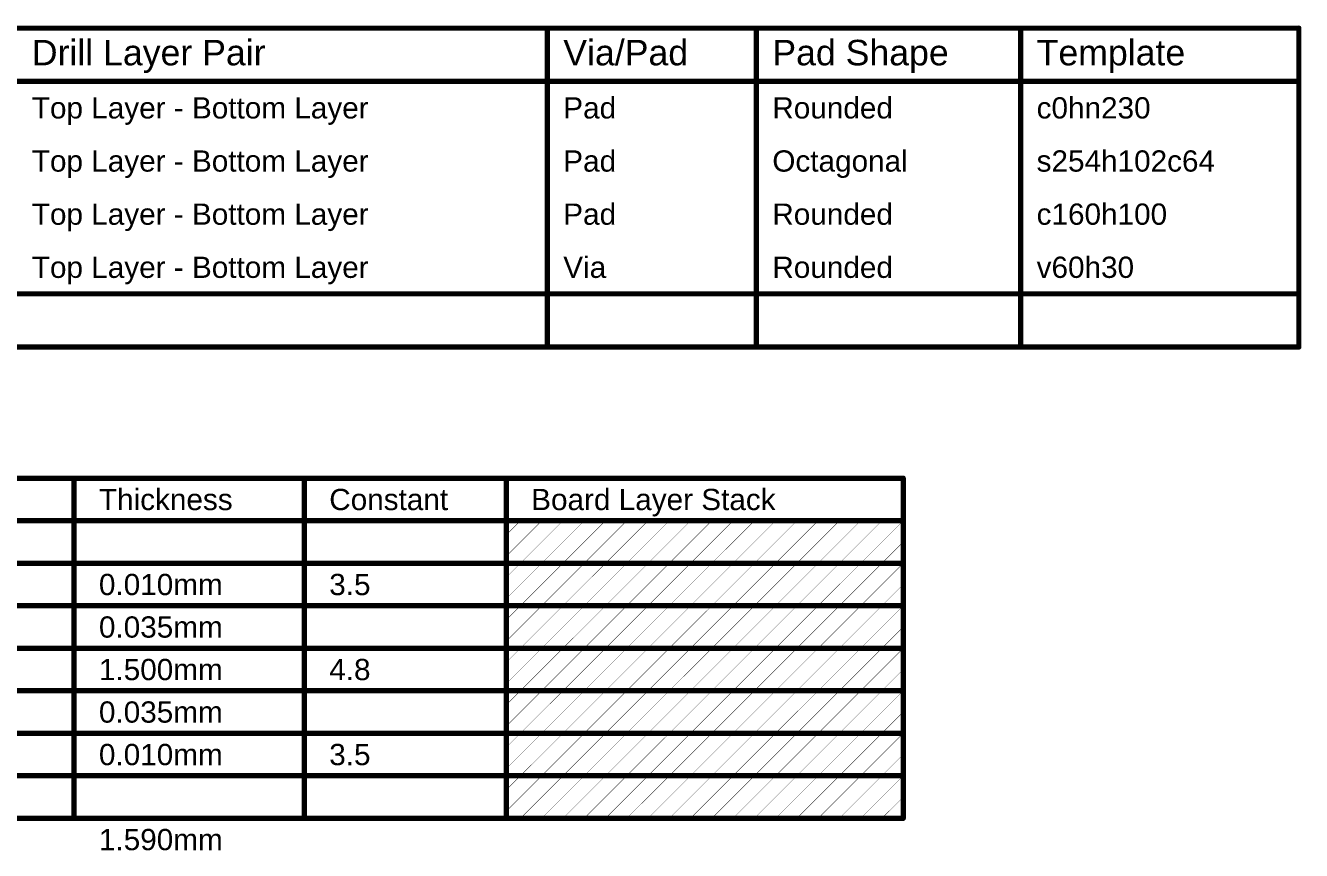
# Model space of a CAD drawing. Header units: inches. Extents: x -3 to 177, y -3 to 61.
# Drawn here: x 85.6 to 177, y 2.1 to 61.3 of the extents above; entities that cross this region are included whole.
import ezdxf

# ---------------------------------------------------------------- set-up
doc = ezdxf.new("R2010")
doc.units = ezdxf.units.IN
doc.layers.add('Drill Drawing', color=1, linetype='Continuous')
doc.layers.add('Fabrication', color=76, linetype='Continuous')
doc.styles.add('Arial', font='', dxfattribs={"height": 0.2})
doc.styles.get('Arial').set_extended_font_data('Arial')

msp = doc.modelspace()

# ---------------------------------------------------------------- linework, layer by layer
at = {"layer": 'Drill Drawing', "const_width": 0.381}
for points in [[(-2.223, 61.071), (176.85, 61.071)], [(122.99, 38.211), (122.99, 61.071)], [(137.973, 38.211), (137.973, 61.071)], [(156.916, 38.211), (156.916, 61.071)], [(176.85, 38.211), (176.85, 61.071)], [(-2.223, 57.261), (176.85, 57.261)], [(-2.223, 42.021), (176.85, 42.021)], [(-2.223, 38.211), (176.85, 38.211)]]:
    msp.add_lwpolyline(points, dxfattribs=at)
at = {"layer": 'Drill Drawing', "const_width": 0.191}
for points in [[(122.895, 61.071, 1), (123.086, 61.071, 1)], [(137.877, 61.071, 1), (138.068, 61.071, 1)], [(156.821, 61.071, 1), (157.011, 61.071, 1)], [(176.754, 61.071, 1), (176.945, 61.071, 1)], [(176.754, 61.071, 1), (176.945, 61.071, 1)], [(176.754, 57.261, 1), (176.945, 57.261, 1)], [(176.754, 42.021, 1), (176.945, 42.021, 1)], [(122.895, 38.211, 1), (123.086, 38.211, 1)], [(137.877, 38.211, 1), (138.068, 38.211, 1)], [(156.821, 38.211, 1), (157.011, 38.211, 1)], [(176.754, 38.211, 1), (176.945, 38.211, 1)], [(176.754, 38.211, 1), (176.945, 38.211, 1)]]:
    msp.add_lwpolyline(points, format="xyb", close=True, dxfattribs=at)
at = {"layer": 'Fabrication'}
for points, const_width in [([(33.211, 28.8), (148.496, 28.8)], 0.381), ([(89.076, 4.416), (89.076, 28.8)], 0.381), ([(105.582, 4.416), (105.582, 28.8)], 0.381), ([(120.056, 4.416), (120.056, 28.8)], 0.381), ([(148.496, 4.416), (148.496, 28.8)], 0.381), ([(33.211, 25.752), (148.496, 25.752)], 0.381), ([(120.056, 23.22), (122.588, 25.752)], 0.0254), ([(120.056, 24.744), (121.064, 25.752)], 0.0254), ([(121.064, 22.704), (124.112, 25.752)], 0.0254), ([(122.588, 22.704), (125.636, 25.752)], 0.0254), ([(124.112, 22.704), (127.16, 25.752)], 0.0254), ([(125.636, 22.704), (128.684, 25.752)], 0.0254), ([(127.16, 22.704), (130.208, 25.752)], 0.0254), ([(128.684, 22.704), (131.732, 25.752)], 0.0254), ([(130.208, 22.704), (133.256, 25.752)], 0.0254), ([(131.732, 22.704), (134.78, 25.752)], 0.0254), ([(133.256, 22.704), (136.304, 25.752)], 0.0254), ([(134.78, 22.704), (137.828, 25.752)], 0.0254), ([(136.304, 22.704), (139.352, 25.752)], 0.0254), ([(137.828, 22.704), (140.876, 25.752)], 0.0254), ([(139.352, 22.704), (142.4, 25.752)], 0.0254), ([(140.876, 22.704), (143.924, 25.752)], 0.0254), ([(142.4, 22.704), (145.448, 25.752)], 0.0254), ([(143.924, 22.704), (146.972, 25.752)], 0.0254), ([(145.448, 22.704), (148.496, 25.752)], 0.0254), ([(146.972, 22.704), (148.496, 24.228)], 0.0254), ([(67.238, 22.704), (89.076, 22.704)], 0.381), ([(89.076, 22.704), (105.582, 22.704)], 0.381), ([(105.582, 22.704), (120.056, 22.704)], 0.381), ([(120.056, 22.704), (148.496, 22.704)], 0.381), ([(120.056, 20.172), (122.588, 22.704)], 0.0254), ([(120.056, 21.696), (121.064, 22.704)], 0.0254), ([(121.064, 19.656), (124.112, 22.704)], 0.0254), ([(122.588, 19.656), (125.636, 22.704)], 0.0254), ([(124.112, 19.656), (127.16, 22.704)], 0.0254), ([(125.636, 19.656), (128.684, 22.704)], 0.0254), ([(127.16, 19.656), (130.208, 22.704)], 0.0254), ([(128.684, 19.656), (131.732, 22.704)], 0.0254), ([(130.208, 19.656), (133.256, 22.704)], 0.0254), ([(131.732, 19.656), (134.78, 22.704)], 0.0254), ([(133.256, 19.656), (136.304, 22.704)], 0.0254), ([(134.78, 19.656), (137.828, 22.704)], 0.0254), ([(136.304, 19.656), (139.352, 22.704)], 0.0254), ([(137.828, 19.656), (140.876, 22.704)], 0.0254), ([(139.352, 19.656), (142.4, 22.704)], 0.0254), ([(140.876, 19.656), (143.924, 22.704)], 0.0254), ([(142.4, 19.656), (145.448, 22.704)], 0.0254), ([(143.924, 19.656), (146.972, 22.704)], 0.0254), ([(145.448, 19.656), (148.496, 22.704)], 0.0254), ([(146.972, 19.656), (148.496, 21.18)], 0.0254), ([(67.238, 19.656), (89.076, 19.656)], 0.381), ([(89.076, 19.656), (105.582, 19.656)], 0.381), ([(105.582, 19.656), (120.056, 19.656)], 0.381), ([(120.056, 19.656), (148.496, 19.656)], 0.381), ([(120.056, 17.124), (122.588, 19.656)], 0.0254), ([(120.056, 18.648), (121.064, 19.656)], 0.0254), ([(121.064, 16.608), (124.112, 19.656)], 0.0254), ([(122.588, 16.608), (125.636, 19.656)], 0.0254), ([(124.112, 16.608), (127.16, 19.656)], 0.0254), ([(125.636, 16.608), (128.684, 19.656)], 0.0254), ([(127.16, 16.608), (130.208, 19.656)], 0.0254), ([(128.684, 16.608), (131.732, 19.656)], 0.0254), ([(130.208, 16.608), (133.256, 19.656)], 0.0254), ([(131.732, 16.608), (134.78, 19.656)], 0.0254), ([(133.256, 16.608), (136.304, 19.656)], 0.0254), ([(134.78, 16.608), (137.828, 19.656)], 0.0254), ([(136.304, 16.608), (139.352, 19.656)], 0.0254), ([(137.828, 16.608), (140.876, 19.656)], 0.0254), ([(139.352, 16.608), (142.4, 19.656)], 0.0254), ([(140.876, 16.608), (143.924, 19.656)], 0.0254), ([(142.4, 16.608), (145.448, 19.656)], 0.0254), ([(143.924, 16.608), (146.972, 19.656)], 0.0254), ([(145.448, 16.608), (148.496, 19.656)], 0.0254), ([(146.972, 16.608), (148.496, 18.132)], 0.0254), ([(67.238, 16.608), (89.076, 16.608)], 0.381), ([(89.076, 16.608), (105.582, 16.608)], 0.381), ([(105.582, 16.608), (120.056, 16.608)], 0.381), ([(120.056, 16.608), (148.496, 16.608)], 0.381), ([(120.056, 14.076), (122.588, 16.608)], 0.0254), ([(120.056, 15.6), (121.064, 16.608)], 0.0254), ([(121.064, 13.56), (124.112, 16.608)], 0.0254), ([(122.588, 13.56), (125.636, 16.608)], 0.0254), ([(124.112, 13.56), (127.16, 16.608)], 0.0254), ([(125.636, 13.56), (128.684, 16.608)], 0.0254), ([(127.16, 13.56), (130.208, 16.608)], 0.0254), ([(128.684, 13.56), (131.732, 16.608)], 0.0254), ([(130.208, 13.56), (133.256, 16.608)], 0.0254), ([(131.732, 13.56), (134.78, 16.608)], 0.0254), ([(133.256, 13.56), (136.304, 16.608)], 0.0254), ([(134.78, 13.56), (137.828, 16.608)], 0.0254), ([(136.304, 13.56), (139.352, 16.608)], 0.0254), ([(137.828, 13.56), (140.876, 16.608)], 0.0254), ([(139.352, 13.56), (142.4, 16.608)], 0.0254), ([(140.876, 13.56), (143.924, 16.608)], 0.0254), ([(142.4, 13.56), (145.448, 16.608)], 0.0254), ([(143.924, 13.56), (146.972, 16.608)], 0.0254), ([(145.448, 13.56), (148.496, 16.608)], 0.0254), ([(146.972, 13.56), (148.496, 15.084)], 0.0254), ([(67.238, 13.56), (89.076, 13.56)], 0.381), ([(89.076, 13.56), (105.582, 13.56)], 0.381), ([(105.582, 13.56), (120.056, 13.56)], 0.381), ([(120.056, 13.56), (148.496, 13.56)], 0.381), ([(120.056, 11.028), (122.588, 13.56)], 0.0254), ([(120.056, 12.552), (121.064, 13.56)], 0.0254), ([(121.064, 10.512), (124.112, 13.56)], 0.0254), ([(122.588, 10.512), (125.636, 13.56)], 0.0254), ([(124.112, 10.512), (127.16, 13.56)], 0.0254), ([(125.636, 10.512), (128.684, 13.56)], 0.0254), ([(127.16, 10.512), (130.208, 13.56)], 0.0254), ([(128.684, 10.512), (131.732, 13.56)], 0.0254), ([(130.208, 10.512), (133.256, 13.56)], 0.0254), ([(131.732, 10.512), (134.78, 13.56)], 0.0254), ([(133.256, 10.512), (136.304, 13.56)], 0.0254), ([(134.78, 10.512), (137.828, 13.56)], 0.0254), ([(136.304, 10.512), (139.352, 13.56)], 0.0254), ([(137.828, 10.512), (140.876, 13.56)], 0.0254), ([(139.352, 10.512), (142.4, 13.56)], 0.0254), ([(140.876, 10.512), (143.924, 13.56)], 0.0254), ([(142.4, 10.512), (145.448, 13.56)], 0.0254), ([(143.924, 10.512), (146.972, 13.56)], 0.0254), ([(145.448, 10.512), (148.496, 13.56)], 0.0254), ([(146.972, 10.512), (148.496, 12.036)], 0.0254), ([(67.238, 10.512), (89.076, 10.512)], 0.381), ([(89.076, 10.512), (105.582, 10.512)], 0.381), ([(105.582, 10.512), (120.056, 10.512)], 0.381), ([(120.056, 10.512), (148.496, 10.512)], 0.381), ([(120.056, 7.98), (122.588, 10.512)], 0.0254), ([(120.056, 9.504), (121.064, 10.512)], 0.0254), ([(121.064, 7.464), (124.112, 10.512)], 0.0254), ([(122.588, 7.464), (125.636, 10.512)], 0.0254), ([(124.112, 7.464), (127.16, 10.512)], 0.0254), ([(125.636, 7.464), (128.684, 10.512)], 0.0254), ([(127.16, 7.464), (130.208, 10.512)], 0.0254), ([(128.684, 7.464), (131.732, 10.512)], 0.0254), ([(130.208, 7.464), (133.256, 10.512)], 0.0254), ([(131.732, 7.464), (134.78, 10.512)], 0.0254), ([(133.256, 7.464), (136.304, 10.512)], 0.0254), ([(134.78, 7.464), (137.828, 10.512)], 0.0254), ([(136.304, 7.464), (139.352, 10.512)], 0.0254), ([(137.828, 7.464), (140.876, 10.512)], 0.0254), ([(139.352, 7.464), (142.4, 10.512)], 0.0254), ([(140.876, 7.464), (143.924, 10.512)], 0.0254), ([(142.4, 7.464), (145.448, 10.512)], 0.0254), ([(143.924, 7.464), (146.972, 10.512)], 0.0254), ([(145.448, 7.464), (148.496, 10.512)], 0.0254), ([(146.972, 7.464), (148.496, 8.988)], 0.0254), ([(67.238, 7.464), (89.076, 7.464)], 0.381), ([(89.076, 7.464), (105.582, 7.464)], 0.381), ([(105.582, 7.464), (120.056, 7.464)], 0.381), ([(120.056, 7.464), (148.496, 7.464)], 0.381), ([(120.056, 4.932), (122.588, 7.464)], 0.0254), ([(120.056, 6.456), (121.064, 7.464)], 0.0254), ([(121.064, 4.416), (124.112, 7.464)], 0.0254), ([(122.588, 4.416), (125.636, 7.464)], 0.0254), ([(124.112, 4.416), (127.16, 7.464)], 0.0254), ([(125.636, 4.416), (128.684, 7.464)], 0.0254), ([(127.16, 4.416), (130.208, 7.464)], 0.0254), ([(128.684, 4.416), (131.732, 7.464)], 0.0254), ([(130.208, 4.416), (133.256, 7.464)], 0.0254), ([(131.732, 4.416), (134.78, 7.464)], 0.0254), ([(133.256, 4.416), (136.304, 7.464)], 0.0254), ([(134.78, 4.416), (137.828, 7.464)], 0.0254), ([(136.304, 4.416), (139.352, 7.464)], 0.0254), ([(137.828, 4.416), (140.876, 7.464)], 0.0254), ([(139.352, 4.416), (142.4, 7.464)], 0.0254), ([(140.876, 4.416), (143.924, 7.464)], 0.0254), ([(142.4, 4.416), (145.448, 7.464)], 0.0254), ([(143.924, 4.416), (146.972, 7.464)], 0.0254), ([(145.448, 4.416), (148.496, 7.464)], 0.0254), ([(146.972, 4.416), (148.496, 5.94)], 0.0254), ([(67.238, 4.416), (89.076, 4.416)], 0.381), ([(89.076, 4.416), (105.582, 4.416)], 0.381), ([(105.582, 4.416), (120.056, 4.416)], 0.381), ([(120.056, 4.416), (148.496, 4.416)], 0.381)]:
    msp.add_lwpolyline(points, dxfattribs=dict(at, const_width=const_width))
for points, const_width in [([(88.981, 28.8, 1), (89.171, 28.8, 1)], 0.191), ([(105.486, 28.8, 1), (105.677, 28.8, 1)], 0.191), ([(119.961, 28.8, 1), (120.151, 28.8, 1)], 0.191), ([(148.401, 28.8, 1), (148.591, 28.8, 1)], 0.191), ([(148.401, 28.8, 1), (148.591, 28.8, 1)], 0.191), ([(121.058, 25.752, 1), (121.07, 25.752, 1)], 0.0127), ([(122.582, 25.752, 1), (122.594, 25.752, 1)], 0.0127), ([(124.106, 25.752, 1), (124.118, 25.752, 1)], 0.0127), ([(125.63, 25.752, 1), (125.642, 25.752, 1)], 0.0127), ([(127.154, 25.752, 1), (127.166, 25.752, 1)], 0.0127), ([(128.678, 25.752, 1), (128.69, 25.752, 1)], 0.0127), ([(130.202, 25.752, 1), (130.214, 25.752, 1)], 0.0127), ([(131.726, 25.752, 1), (131.738, 25.752, 1)], 0.0127), ([(133.25, 25.752, 1), (133.262, 25.752, 1)], 0.0127), ([(134.774, 25.752, 1), (134.786, 25.752, 1)], 0.0127), ([(136.298, 25.752, 1), (136.31, 25.752, 1)], 0.0127), ([(137.822, 25.752, 1), (137.834, 25.752, 1)], 0.0127), ([(139.346, 25.752, 1), (139.358, 25.752, 1)], 0.0127), ([(140.87, 25.752, 1), (140.882, 25.752, 1)], 0.0127), ([(142.394, 25.752, 1), (142.406, 25.752, 1)], 0.0127), ([(143.918, 25.752, 1), (143.93, 25.752, 1)], 0.0127), ([(145.442, 25.752, 1), (145.454, 25.752, 1)], 0.0127), ([(146.966, 25.752, 1), (146.978, 25.752, 1)], 0.0127), ([(148.401, 25.752, 1), (148.591, 25.752, 1)], 0.191), ([(148.49, 25.752, 1), (148.502, 25.752, 1)], 0.0127), ([(120.05, 24.744, 1), (120.063, 24.744, 1)], 0.0127), ([(148.49, 24.228, 1), (148.502, 24.228, 1)], 0.0127), ([(88.981, 22.704, 1), (89.171, 22.704, 1)], 0.191), ([(88.981, 22.704, 1), (89.171, 22.704, 1)], 0.191), ([(105.486, 22.704, 1), (105.677, 22.704, 1)], 0.191), ([(105.486, 22.704, 1), (105.677, 22.704, 1)], 0.191), ([(119.961, 22.704, 1), (120.151, 22.704, 1)], 0.191), ([(119.961, 22.704, 1), (120.151, 22.704, 1)], 0.191), ([(120.05, 23.22, 1), (120.063, 23.22, 1)], 0.0127), ([(148.401, 22.704, 1), (148.591, 22.704, 1)], 0.191), ([(121.058, 22.704, 1), (121.07, 22.704, 1)], 0.0127), ([(121.058, 22.704, 1), (121.07, 22.704, 1)], 0.0127), ([(122.582, 22.704, 1), (122.594, 22.704, 1)], 0.0127), ([(122.582, 22.704, 1), (122.594, 22.704, 1)], 0.0127), ([(124.106, 22.704, 1), (124.118, 22.704, 1)], 0.0127), ([(124.106, 22.704, 1), (124.118, 22.704, 1)], 0.0127), ([(125.63, 22.704, 1), (125.642, 22.704, 1)], 0.0127), ([(125.63, 22.704, 1), (125.642, 22.704, 1)], 0.0127), ([(127.154, 22.704, 1), (127.166, 22.704, 1)], 0.0127), ([(127.154, 22.704, 1), (127.166, 22.704, 1)], 0.0127), ([(128.678, 22.704, 1), (128.69, 22.704, 1)], 0.0127), ([(128.678, 22.704, 1), (128.69, 22.704, 1)], 0.0127), ([(130.202, 22.704, 1), (130.214, 22.704, 1)], 0.0127), ([(130.202, 22.704, 1), (130.214, 22.704, 1)], 0.0127), ([(131.726, 22.704, 1), (131.738, 22.704, 1)], 0.0127), ([(131.726, 22.704, 1), (131.738, 22.704, 1)], 0.0127), ([(133.25, 22.704, 1), (133.262, 22.704, 1)], 0.0127), ([(133.25, 22.704, 1), (133.262, 22.704, 1)], 0.0127), ([(134.774, 22.704, 1), (134.786, 22.704, 1)], 0.0127), ([(134.774, 22.704, 1), (134.786, 22.704, 1)], 0.0127), ([(136.298, 22.704, 1), (136.31, 22.704, 1)], 0.0127), ([(136.298, 22.704, 1), (136.31, 22.704, 1)], 0.0127), ([(137.822, 22.704, 1), (137.834, 22.704, 1)], 0.0127), ([(137.822, 22.704, 1), (137.834, 22.704, 1)], 0.0127), ([(139.346, 22.704, 1), (139.358, 22.704, 1)], 0.0127), ([(139.346, 22.704, 1), (139.358, 22.704, 1)], 0.0127), ([(140.87, 22.704, 1), (140.882, 22.704, 1)], 0.0127), ([(140.87, 22.704, 1), (140.882, 22.704, 1)], 0.0127), ([(142.394, 22.704, 1), (142.406, 22.704, 1)], 0.0127), ([(142.394, 22.704, 1), (142.406, 22.704, 1)], 0.0127), ([(143.918, 22.704, 1), (143.93, 22.704, 1)], 0.0127), ([(143.918, 22.704, 1), (143.93, 22.704, 1)], 0.0127), ([(145.442, 22.704, 1), (145.454, 22.704, 1)], 0.0127), ([(145.442, 22.704, 1), (145.454, 22.704, 1)], 0.0127), ([(146.966, 22.704, 1), (146.978, 22.704, 1)], 0.0127), ([(146.966, 22.704, 1), (146.978, 22.704, 1)], 0.0127), ([(148.49, 22.704, 1), (148.502, 22.704, 1)], 0.0127), ([(120.05, 21.696, 1), (120.063, 21.696, 1)], 0.0127), ([(148.49, 21.18, 1), (148.502, 21.18, 1)], 0.0127), ([(120.05, 20.172, 1), (120.063, 20.172, 1)], 0.0127), ([(88.981, 19.656, 1), (89.171, 19.656, 1)], 0.191), ([(88.981, 19.656, 1), (89.171, 19.656, 1)], 0.191), ([(105.486, 19.656, 1), (105.677, 19.656, 1)], 0.191), ([(105.486, 19.656, 1), (105.677, 19.656, 1)], 0.191), ([(119.961, 19.656, 1), (120.151, 19.656, 1)], 0.191), ([(119.961, 19.656, 1), (120.151, 19.656, 1)], 0.191), ([(121.058, 19.656, 1), (121.07, 19.656, 1)], 0.0127), ([(121.058, 19.656, 1), (121.07, 19.656, 1)], 0.0127), ([(122.582, 19.656, 1), (122.594, 19.656, 1)], 0.0127), ([(122.582, 19.656, 1), (122.594, 19.656, 1)], 0.0127), ([(124.106, 19.656, 1), (124.118, 19.656, 1)], 0.0127), ([(124.106, 19.656, 1), (124.118, 19.656, 1)], 0.0127), ([(125.63, 19.656, 1), (125.642, 19.656, 1)], 0.0127), ([(125.63, 19.656, 1), (125.642, 19.656, 1)], 0.0127), ([(127.154, 19.656, 1), (127.166, 19.656, 1)], 0.0127), ([(127.154, 19.656, 1), (127.166, 19.656, 1)], 0.0127), ([(128.678, 19.656, 1), (128.69, 19.656, 1)], 0.0127), ([(128.678, 19.656, 1), (128.69, 19.656, 1)], 0.0127), ([(130.202, 19.656, 1), (130.214, 19.656, 1)], 0.0127), ([(130.202, 19.656, 1), (130.214, 19.656, 1)], 0.0127), ([(131.726, 19.656, 1), (131.738, 19.656, 1)], 0.0127), ([(131.726, 19.656, 1), (131.738, 19.656, 1)], 0.0127), ([(133.25, 19.656, 1), (133.262, 19.656, 1)], 0.0127), ([(133.25, 19.656, 1), (133.262, 19.656, 1)], 0.0127), ([(134.774, 19.656, 1), (134.786, 19.656, 1)], 0.0127), ([(134.774, 19.656, 1), (134.786, 19.656, 1)], 0.0127), ([(136.298, 19.656, 1), (136.31, 19.656, 1)], 0.0127), ([(136.298, 19.656, 1), (136.31, 19.656, 1)], 0.0127), ([(137.822, 19.656, 1), (137.834, 19.656, 1)], 0.0127), ([(137.822, 19.656, 1), (137.834, 19.656, 1)], 0.0127), ([(139.346, 19.656, 1), (139.358, 19.656, 1)], 0.0127), ([(139.346, 19.656, 1), (139.358, 19.656, 1)], 0.0127), ([(140.87, 19.656, 1), (140.882, 19.656, 1)], 0.0127), ([(140.87, 19.656, 1), (140.882, 19.656, 1)], 0.0127), ([(142.394, 19.656, 1), (142.406, 19.656, 1)], 0.0127), ([(142.394, 19.656, 1), (142.406, 19.656, 1)], 0.0127), ([(143.918, 19.656, 1), (143.93, 19.656, 1)], 0.0127), ([(143.918, 19.656, 1), (143.93, 19.656, 1)], 0.0127), ([(145.442, 19.656, 1), (145.454, 19.656, 1)], 0.0127), ([(145.442, 19.656, 1), (145.454, 19.656, 1)], 0.0127), ([(146.966, 19.656, 1), (146.978, 19.656, 1)], 0.0127), ([(146.966, 19.656, 1), (146.978, 19.656, 1)], 0.0127), ([(148.401, 19.656, 1), (148.591, 19.656, 1)], 0.191), ([(148.49, 19.656, 1), (148.502, 19.656, 1)], 0.0127), ([(120.05, 18.648, 1), (120.063, 18.648, 1)], 0.0127), ([(148.49, 18.132, 1), (148.502, 18.132, 1)], 0.0127), ([(88.981, 16.608, 1), (89.171, 16.608, 1)], 0.191), ([(88.981, 16.608, 1), (89.171, 16.608, 1)], 0.191), ([(105.486, 16.608, 1), (105.677, 16.608, 1)], 0.191), ([(105.486, 16.608, 1), (105.677, 16.608, 1)], 0.191), ([(119.961, 16.608, 1), (120.151, 16.608, 1)], 0.191), ([(119.961, 16.608, 1), (120.151, 16.608, 1)], 0.191), ([(120.05, 17.124, 1), (120.063, 17.124, 1)], 0.0127), ([(121.058, 16.608, 1), (121.07, 16.608, 1)], 0.0127), ([(121.058, 16.608, 1), (121.07, 16.608, 1)], 0.0127), ([(122.582, 16.608, 1), (122.594, 16.608, 1)], 0.0127), ([(122.582, 16.608, 1), (122.594, 16.608, 1)], 0.0127), ([(124.106, 16.608, 1), (124.118, 16.608, 1)], 0.0127), ([(124.106, 16.608, 1), (124.118, 16.608, 1)], 0.0127), ([(125.63, 16.608, 1), (125.642, 16.608, 1)], 0.0127), ([(125.63, 16.608, 1), (125.642, 16.608, 1)], 0.0127), ([(127.154, 16.608, 1), (127.166, 16.608, 1)], 0.0127), ([(127.154, 16.608, 1), (127.166, 16.608, 1)], 0.0127), ([(128.678, 16.608, 1), (128.69, 16.608, 1)], 0.0127), ([(128.678, 16.608, 1), (128.69, 16.608, 1)], 0.0127), ([(130.202, 16.608, 1), (130.214, 16.608, 1)], 0.0127), ([(130.202, 16.608, 1), (130.214, 16.608, 1)], 0.0127), ([(131.726, 16.608, 1), (131.738, 16.608, 1)], 0.0127), ([(131.726, 16.608, 1), (131.738, 16.608, 1)], 0.0127), ([(133.25, 16.608, 1), (133.262, 16.608, 1)], 0.0127), ([(133.25, 16.608, 1), (133.262, 16.608, 1)], 0.0127), ([(134.774, 16.608, 1), (134.786, 16.608, 1)], 0.0127), ([(134.774, 16.608, 1), (134.786, 16.608, 1)], 0.0127), ([(136.298, 16.608, 1), (136.31, 16.608, 1)], 0.0127), ([(136.298, 16.608, 1), (136.31, 16.608, 1)], 0.0127), ([(137.822, 16.608, 1), (137.834, 16.608, 1)], 0.0127), ([(137.822, 16.608, 1), (137.834, 16.608, 1)], 0.0127), ([(139.346, 16.608, 1), (139.358, 16.608, 1)], 0.0127), ([(139.346, 16.608, 1), (139.358, 16.608, 1)], 0.0127), ([(140.87, 16.608, 1), (140.882, 16.608, 1)], 0.0127), ([(140.87, 16.608, 1), (140.882, 16.608, 1)], 0.0127), ([(142.394, 16.608, 1), (142.406, 16.608, 1)], 0.0127), ([(142.394, 16.608, 1), (142.406, 16.608, 1)], 0.0127), ([(143.918, 16.608, 1), (143.93, 16.608, 1)], 0.0127), ([(143.918, 16.608, 1), (143.93, 16.608, 1)], 0.0127), ([(145.442, 16.608, 1), (145.454, 16.608, 1)], 0.0127), ([(145.442, 16.608, 1), (145.454, 16.608, 1)], 0.0127), ([(146.966, 16.608, 1), (146.978, 16.608, 1)], 0.0127), ([(146.966, 16.608, 1), (146.978, 16.608, 1)], 0.0127), ([(148.401, 16.608, 1), (148.591, 16.608, 1)], 0.191), ([(148.49, 16.608, 1), (148.502, 16.608, 1)], 0.0127), ([(120.05, 15.6, 1), (120.063, 15.6, 1)], 0.0127), ([(148.49, 15.084, 1), (148.502, 15.084, 1)], 0.0127), ([(88.981, 13.56, 1), (89.171, 13.56, 1)], 0.191), ([(88.981, 13.56, 1), (89.171, 13.56, 1)], 0.191), ([(105.486, 13.56, 1), (105.677, 13.56, 1)], 0.191), ([(105.486, 13.56, 1), (105.677, 13.56, 1)], 0.191), ([(119.961, 13.56, 1), (120.151, 13.56, 1)], 0.191), ([(119.961, 13.56, 1), (120.151, 13.56, 1)], 0.191), ([(120.05, 14.076, 1), (120.063, 14.076, 1)], 0.0127), ([(148.401, 13.56, 1), (148.591, 13.56, 1)], 0.191), ([(121.058, 13.56, 1), (121.07, 13.56, 1)], 0.0127), ([(121.058, 13.56, 1), (121.07, 13.56, 1)], 0.0127), ([(122.582, 13.56, 1), (122.594, 13.56, 1)], 0.0127), ([(122.582, 13.56, 1), (122.594, 13.56, 1)], 0.0127), ([(124.106, 13.56, 1), (124.118, 13.56, 1)], 0.0127), ([(124.106, 13.56, 1), (124.118, 13.56, 1)], 0.0127), ([(125.63, 13.56, 1), (125.642, 13.56, 1)], 0.0127), ([(125.63, 13.56, 1), (125.642, 13.56, 1)], 0.0127), ([(127.154, 13.56, 1), (127.166, 13.56, 1)], 0.0127), ([(127.154, 13.56, 1), (127.166, 13.56, 1)], 0.0127), ([(128.678, 13.56, 1), (128.69, 13.56, 1)], 0.0127), ([(128.678, 13.56, 1), (128.69, 13.56, 1)], 0.0127), ([(130.202, 13.56, 1), (130.214, 13.56, 1)], 0.0127), ([(130.202, 13.56, 1), (130.214, 13.56, 1)], 0.0127), ([(131.726, 13.56, 1), (131.738, 13.56, 1)], 0.0127), ([(131.726, 13.56, 1), (131.738, 13.56, 1)], 0.0127), ([(133.25, 13.56, 1), (133.262, 13.56, 1)], 0.0127), ([(133.25, 13.56, 1), (133.262, 13.56, 1)], 0.0127), ([(134.774, 13.56, 1), (134.786, 13.56, 1)], 0.0127), ([(134.774, 13.56, 1), (134.786, 13.56, 1)], 0.0127), ([(136.298, 13.56, 1), (136.31, 13.56, 1)], 0.0127), ([(136.298, 13.56, 1), (136.31, 13.56, 1)], 0.0127), ([(137.822, 13.56, 1), (137.834, 13.56, 1)], 0.0127), ([(137.822, 13.56, 1), (137.834, 13.56, 1)], 0.0127), ([(139.346, 13.56, 1), (139.358, 13.56, 1)], 0.0127), ([(139.346, 13.56, 1), (139.358, 13.56, 1)], 0.0127), ([(140.87, 13.56, 1), (140.882, 13.56, 1)], 0.0127), ([(140.87, 13.56, 1), (140.882, 13.56, 1)], 0.0127), ([(142.394, 13.56, 1), (142.406, 13.56, 1)], 0.0127), ([(142.394, 13.56, 1), (142.406, 13.56, 1)], 0.0127), ([(143.918, 13.56, 1), (143.93, 13.56, 1)], 0.0127), ([(143.918, 13.56, 1), (143.93, 13.56, 1)], 0.0127), ([(145.442, 13.56, 1), (145.454, 13.56, 1)], 0.0127), ([(145.442, 13.56, 1), (145.454, 13.56, 1)], 0.0127), ([(146.966, 13.56, 1), (146.978, 13.56, 1)], 0.0127), ([(146.966, 13.56, 1), (146.978, 13.56, 1)], 0.0127), ([(148.49, 13.56, 1), (148.502, 13.56, 1)], 0.0127), ([(120.05, 12.552, 1), (120.063, 12.552, 1)], 0.0127), ([(148.49, 12.036, 1), (148.502, 12.036, 1)], 0.0127), ([(120.05, 11.028, 1), (120.063, 11.028, 1)], 0.0127), ([(88.981, 10.512, 1), (89.171, 10.512, 1)], 0.191), ([(88.981, 10.512, 1), (89.171, 10.512, 1)], 0.191), ([(105.486, 10.512, 1), (105.677, 10.512, 1)], 0.191), ([(105.486, 10.512, 1), (105.677, 10.512, 1)], 0.191), ([(119.961, 10.512, 1), (120.151, 10.512, 1)], 0.191), ([(119.961, 10.512, 1), (120.151, 10.512, 1)], 0.191), ([(121.058, 10.512, 1), (121.07, 10.512, 1)], 0.0127), ([(121.058, 10.512, 1), (121.07, 10.512, 1)], 0.0127), ([(122.582, 10.512, 1), (122.594, 10.512, 1)], 0.0127), ([(122.582, 10.512, 1), (122.594, 10.512, 1)], 0.0127), ([(124.106, 10.512, 1), (124.118, 10.512, 1)], 0.0127), ([(124.106, 10.512, 1), (124.118, 10.512, 1)], 0.0127), ([(125.63, 10.512, 1), (125.642, 10.512, 1)], 0.0127), ([(125.63, 10.512, 1), (125.642, 10.512, 1)], 0.0127), ([(127.154, 10.512, 1), (127.166, 10.512, 1)], 0.0127), ([(127.154, 10.512, 1), (127.166, 10.512, 1)], 0.0127), ([(128.678, 10.512, 1), (128.69, 10.512, 1)], 0.0127), ([(128.678, 10.512, 1), (128.69, 10.512, 1)], 0.0127), ([(130.202, 10.512, 1), (130.214, 10.512, 1)], 0.0127), ([(130.202, 10.512, 1), (130.214, 10.512, 1)], 0.0127), ([(131.726, 10.512, 1), (131.738, 10.512, 1)], 0.0127), ([(131.726, 10.512, 1), (131.738, 10.512, 1)], 0.0127), ([(133.25, 10.512, 1), (133.262, 10.512, 1)], 0.0127), ([(133.25, 10.512, 1), (133.262, 10.512, 1)], 0.0127), ([(134.774, 10.512, 1), (134.786, 10.512, 1)], 0.0127), ([(134.774, 10.512, 1), (134.786, 10.512, 1)], 0.0127), ([(136.298, 10.512, 1), (136.31, 10.512, 1)], 0.0127), ([(136.298, 10.512, 1), (136.31, 10.512, 1)], 0.0127), ([(137.822, 10.512, 1), (137.834, 10.512, 1)], 0.0127), ([(137.822, 10.512, 1), (137.834, 10.512, 1)], 0.0127), ([(139.346, 10.512, 1), (139.358, 10.512, 1)], 0.0127), ([(139.346, 10.512, 1), (139.358, 10.512, 1)], 0.0127), ([(140.87, 10.512, 1), (140.882, 10.512, 1)], 0.0127), ([(140.87, 10.512, 1), (140.882, 10.512, 1)], 0.0127), ([(142.394, 10.512, 1), (142.406, 10.512, 1)], 0.0127), ([(142.394, 10.512, 1), (142.406, 10.512, 1)], 0.0127), ([(143.918, 10.512, 1), (143.93, 10.512, 1)], 0.0127), ([(143.918, 10.512, 1), (143.93, 10.512, 1)], 0.0127), ([(145.442, 10.512, 1), (145.454, 10.512, 1)], 0.0127), ([(145.442, 10.512, 1), (145.454, 10.512, 1)], 0.0127), ([(146.966, 10.512, 1), (146.978, 10.512, 1)], 0.0127), ([(146.966, 10.512, 1), (146.978, 10.512, 1)], 0.0127), ([(148.401, 10.512, 1), (148.591, 10.512, 1)], 0.191), ([(148.49, 10.512, 1), (148.502, 10.512, 1)], 0.0127), ([(120.05, 9.504, 1), (120.063, 9.504, 1)], 0.0127), ([(148.49, 8.988, 1), (148.502, 8.988, 1)], 0.0127), ([(88.981, 7.464, 1), (89.171, 7.464, 1)], 0.191), ([(88.981, 7.464, 1), (89.171, 7.464, 1)], 0.191), ([(105.486, 7.464, 1), (105.677, 7.464, 1)], 0.191), ([(105.486, 7.464, 1), (105.677, 7.464, 1)], 0.191), ([(119.961, 7.464, 1), (120.151, 7.464, 1)], 0.191), ([(119.961, 7.464, 1), (120.151, 7.464, 1)], 0.191), ([(120.05, 7.98, 1), (120.063, 7.98, 1)], 0.0127), ([(121.058, 7.464, 1), (121.07, 7.464, 1)], 0.0127), ([(121.058, 7.464, 1), (121.07, 7.464, 1)], 0.0127), ([(122.582, 7.464, 1), (122.594, 7.464, 1)], 0.0127), ([(122.582, 7.464, 1), (122.594, 7.464, 1)], 0.0127), ([(124.106, 7.464, 1), (124.118, 7.464, 1)], 0.0127), ([(124.106, 7.464, 1), (124.118, 7.464, 1)], 0.0127), ([(125.63, 7.464, 1), (125.642, 7.464, 1)], 0.0127), ([(125.63, 7.464, 1), (125.642, 7.464, 1)], 0.0127), ([(127.154, 7.464, 1), (127.166, 7.464, 1)], 0.0127), ([(127.154, 7.464, 1), (127.166, 7.464, 1)], 0.0127), ([(128.678, 7.464, 1), (128.69, 7.464, 1)], 0.0127), ([(128.678, 7.464, 1), (128.69, 7.464, 1)], 0.0127), ([(130.202, 7.464, 1), (130.214, 7.464, 1)], 0.0127), ([(130.202, 7.464, 1), (130.214, 7.464, 1)], 0.0127), ([(131.726, 7.464, 1), (131.738, 7.464, 1)], 0.0127), ([(131.726, 7.464, 1), (131.738, 7.464, 1)], 0.0127), ([(133.25, 7.464, 1), (133.262, 7.464, 1)], 0.0127), ([(133.25, 7.464, 1), (133.262, 7.464, 1)], 0.0127), ([(134.774, 7.464, 1), (134.786, 7.464, 1)], 0.0127), ([(134.774, 7.464, 1), (134.786, 7.464, 1)], 0.0127), ([(136.298, 7.464, 1), (136.31, 7.464, 1)], 0.0127), ([(136.298, 7.464, 1), (136.31, 7.464, 1)], 0.0127), ([(137.822, 7.464, 1), (137.834, 7.464, 1)], 0.0127), ([(137.822, 7.464, 1), (137.834, 7.464, 1)], 0.0127), ([(139.346, 7.464, 1), (139.358, 7.464, 1)], 0.0127), ([(139.346, 7.464, 1), (139.358, 7.464, 1)], 0.0127), ([(140.87, 7.464, 1), (140.882, 7.464, 1)], 0.0127), ([(140.87, 7.464, 1), (140.882, 7.464, 1)], 0.0127), ([(142.394, 7.464, 1), (142.406, 7.464, 1)], 0.0127), ([(142.394, 7.464, 1), (142.406, 7.464, 1)], 0.0127), ([(143.918, 7.464, 1), (143.93, 7.464, 1)], 0.0127), ([(143.918, 7.464, 1), (143.93, 7.464, 1)], 0.0127), ([(145.442, 7.464, 1), (145.454, 7.464, 1)], 0.0127), ([(145.442, 7.464, 1), (145.454, 7.464, 1)], 0.0127), ([(146.966, 7.464, 1), (146.978, 7.464, 1)], 0.0127), ([(146.966, 7.464, 1), (146.978, 7.464, 1)], 0.0127), ([(148.401, 7.464, 1), (148.591, 7.464, 1)], 0.191), ([(148.49, 7.464, 1), (148.502, 7.464, 1)], 0.0127), ([(120.05, 6.456, 1), (120.063, 6.456, 1)], 0.0127), ([(148.49, 5.94, 1), (148.502, 5.94, 1)], 0.0127), ([(88.981, 4.416, 1), (89.171, 4.416, 1)], 0.191), ([(88.981, 4.416, 1), (89.171, 4.416, 1)], 0.191), ([(88.981, 4.416, 1), (89.171, 4.416, 1)], 0.191), ([(105.486, 4.416, 1), (105.677, 4.416, 1)], 0.191), ([(105.486, 4.416, 1), (105.677, 4.416, 1)], 0.191), ([(105.486, 4.416, 1), (105.677, 4.416, 1)], 0.191), ([(119.961, 4.416, 1), (120.151, 4.416, 1)], 0.191), ([(119.961, 4.416, 1), (120.151, 4.416, 1)], 0.191), ([(119.961, 4.416, 1), (120.151, 4.416, 1)], 0.191), ([(120.05, 4.932, 1), (120.063, 4.932, 1)], 0.0127), ([(148.401, 4.416, 1), (148.591, 4.416, 1)], 0.191), ([(148.401, 4.416, 1), (148.591, 4.416, 1)], 0.191), ([(121.058, 4.416, 1), (121.07, 4.416, 1)], 0.0127), ([(122.582, 4.416, 1), (122.594, 4.416, 1)], 0.0127), ([(124.106, 4.416, 1), (124.118, 4.416, 1)], 0.0127), ([(125.63, 4.416, 1), (125.642, 4.416, 1)], 0.0127), ([(127.154, 4.416, 1), (127.166, 4.416, 1)], 0.0127), ([(128.678, 4.416, 1), (128.69, 4.416, 1)], 0.0127), ([(130.202, 4.416, 1), (130.214, 4.416, 1)], 0.0127), ([(131.726, 4.416, 1), (131.738, 4.416, 1)], 0.0127), ([(133.25, 4.416, 1), (133.262, 4.416, 1)], 0.0127), ([(134.774, 4.416, 1), (134.786, 4.416, 1)], 0.0127), ([(136.298, 4.416, 1), (136.31, 4.416, 1)], 0.0127), ([(137.822, 4.416, 1), (137.834, 4.416, 1)], 0.0127), ([(139.346, 4.416, 1), (139.358, 4.416, 1)], 0.0127), ([(140.87, 4.416, 1), (140.882, 4.416, 1)], 0.0127), ([(142.394, 4.416, 1), (142.406, 4.416, 1)], 0.0127), ([(143.918, 4.416, 1), (143.93, 4.416, 1)], 0.0127), ([(145.442, 4.416, 1), (145.454, 4.416, 1)], 0.0127), ([(146.966, 4.416, 1), (146.978, 4.416, 1)], 0.0127)]:
    msp.add_lwpolyline(points, format="xyb", close=True, dxfattribs=dict(at, const_width=const_width))

# ---------------------------------------------------------------- texts
at = {"layer": 'Drill Drawing', "style": 'Arial'}
for s, height, p in [('Drill Layer Pair', 1.8288, (86.045, 58.404)), ('Via/Pad', 1.8288, (124.133, 58.404)), ('Pad Shape', 1.8288, (139.116, 58.404)), ('Template', 1.8288, (158.059, 58.404)), ('Top Layer - Bottom Layer', 1.524, (86.045, 54.594)), ('Pad', 1.524, (124.133, 54.594)), ('Rounded', 1.524, (139.116, 54.594)), ('c0hn230', 1.524, (158.059, 54.594)), ('Top Layer - Bottom Layer', 1.524, (86.045, 50.784)), ('Pad', 1.524, (124.133, 50.784)), ('Octagonal', 1.524, (139.116, 50.784)), ('s254h102c64', 1.524, (158.059, 50.784)), ('Top Layer - Bottom Layer', 1.524, (86.045, 46.974)), ('Pad', 1.524, (124.133, 46.974)), ('Rounded', 1.524, (139.116, 46.974)), ('c160h100', 1.524, (158.059, 46.974)), ('Top Layer - Bottom Layer', 1.524, (86.045, 43.164)), ('Via', 1.524, (124.133, 43.164)), ('Rounded', 1.524, (139.116, 43.164)), ('v60h30', 1.524, (158.059, 43.164))]:
    msp.add_text(s, height=height, dxfattribs=at).set_placement(p)
at = {"layer": 'Fabrication', "style": 'Arial'}
for s, p in [('Thickness', (90.854, 26.514)), ('Constant', (107.36, 26.514)), ('Board Layer Stack', (121.834, 26.514)), ('0.010mm', (90.854, 20.418)), ('3.5', (107.36, 20.418)), ('0.035mm', (90.854, 17.37)), ('1.500mm', (90.854, 14.322)), ('4.8', (107.36, 14.322)), ('0.035mm', (90.854, 11.274)), ('0.010mm', (90.854, 8.226)), ('3.5', (107.36, 8.226)), ('1.590mm', (90.854, 2.13))]:
    msp.add_text(s, height=1.524, dxfattribs=at).set_placement(p)

doc.saveas('drawing.dxf')
